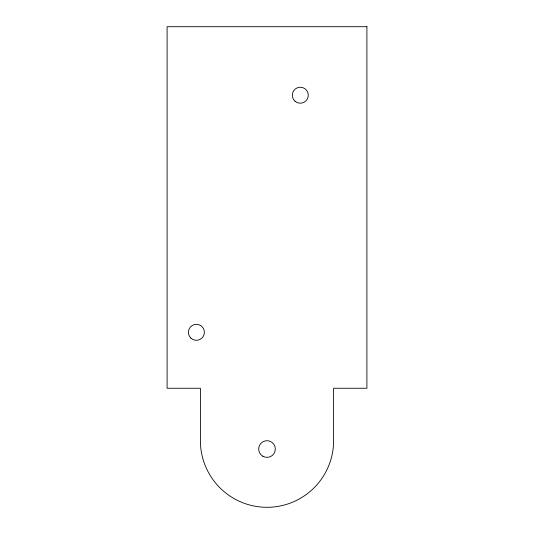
<?xml version="1.0" encoding="UTF-8"?>
<svg xmlns="http://www.w3.org/2000/svg" width="534" height="534" viewBox="0 0 534 534"><rect width="100%" height="100%" fill="white"/><g stroke="black" fill="none" stroke-linecap="round" stroke-linejoin="round"><path stroke-width="0.8" d="M366.905 26.7L167.095 26.7L167.095 388.258L200.397 388.258L200.397 440.697A66.603 66.603 0 0 0 267 507.3A66.603 66.603 0 0 0 333.603 440.697L333.603 388.258L366.905 388.258L366.905 26.7M262.835 456.236A8.324 8.324 0 0 0 275.324 449.027A8.324 8.324 0 0 0 262.835 441.812A8.324 8.324 0 0 0 262.835 456.236M190.825 338.035A7.99 7.99 0 0 0 204.148 334.284A7.99 7.99 0 0 0 194.236 324.619A7.99 7.99 0 0 0 190.825 338.035M295.062 101.246A7.99 7.99 0 0 0 308.145 96.734A7.99 7.99 0 0 0 297.698 87.656A7.99 7.99 0 0 0 295.062 101.246"/></g></svg>
